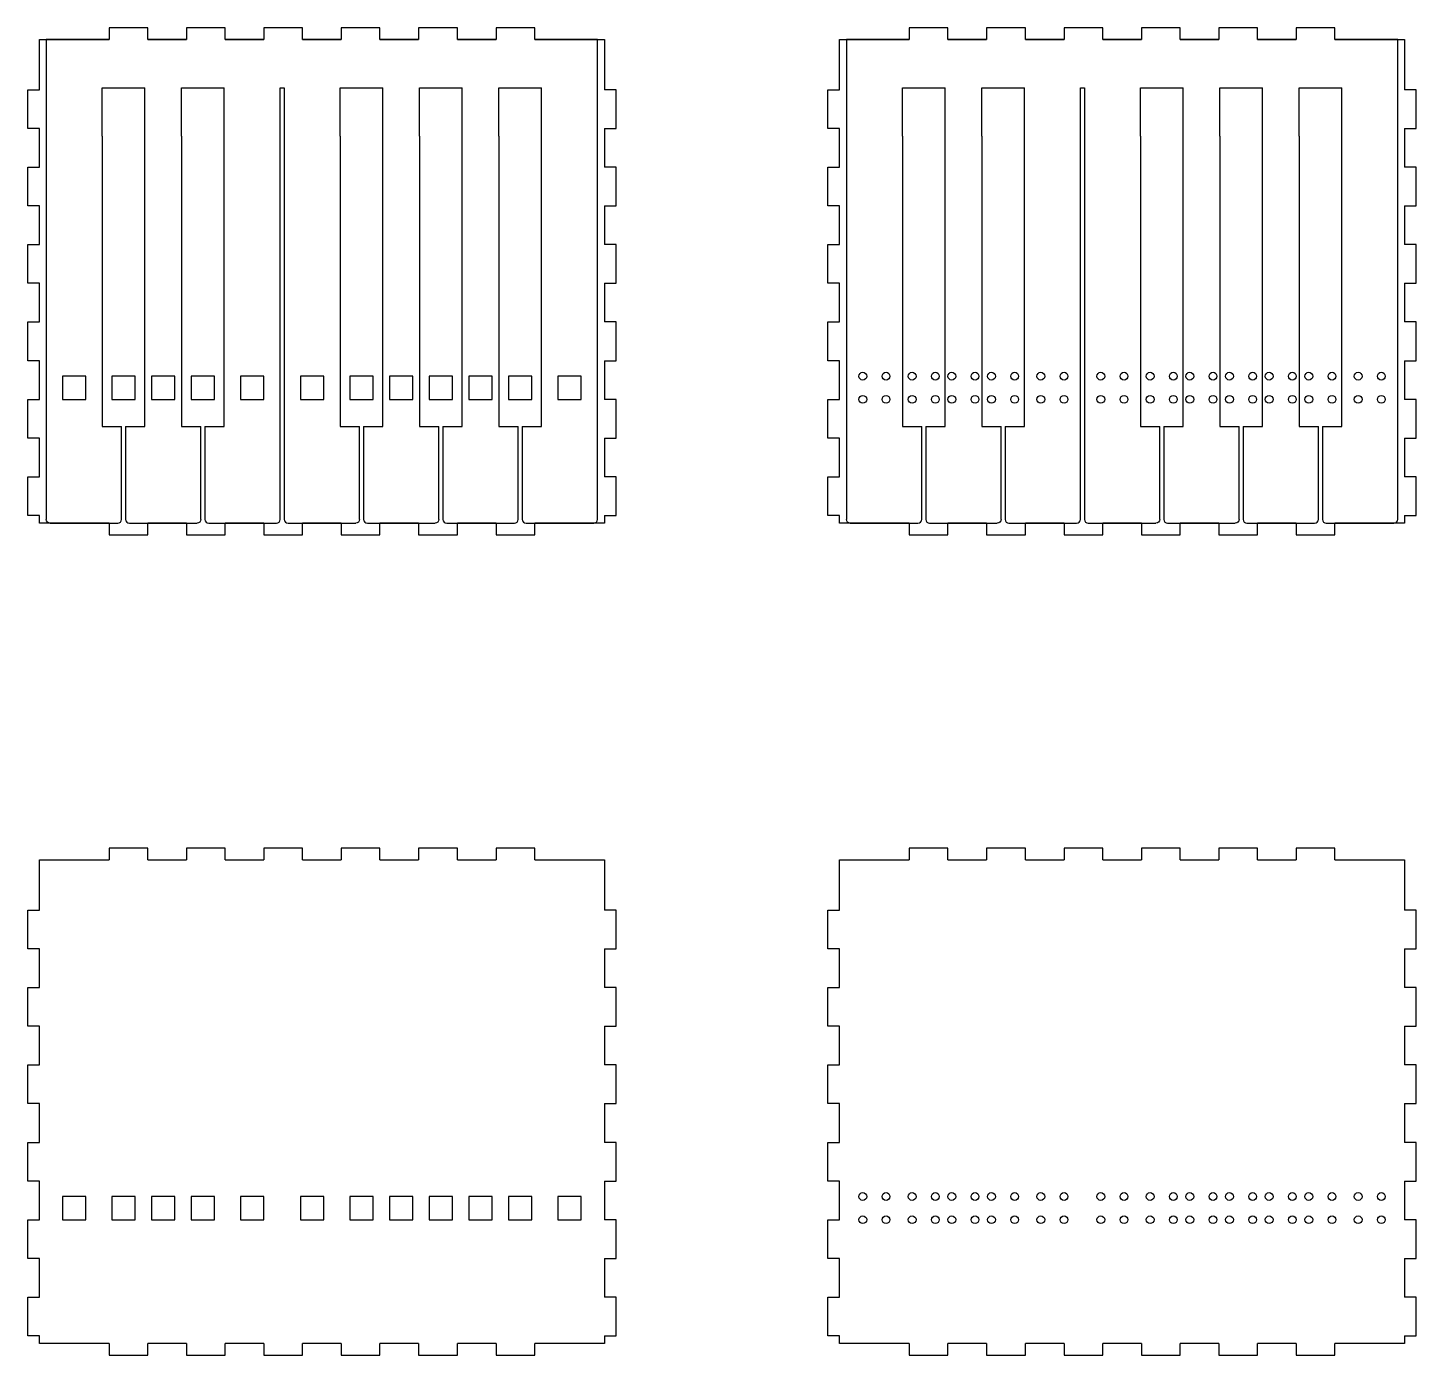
# Model space of a CAD drawing. Header units: millimetres. Extents: x 389 to 23028, y -39668 to 380.
# Drawn here: x 19573.6 to 19932.4, y -39668 to -39325.1 of the extents above; entities that cross this region are included whole.
import ezdxf

# ---------------------------------------------------------------- set-up
doc = ezdxf.new("R2010")
doc.units = ezdxf.units.MM
doc.layers.add('Corte', color=1, linetype='Continuous')
doc.layers.add('Escrita', color=5, linetype='Continuous')

msp = doc.modelspace()

# ---------------------------------------------------------------- linework, layer by layer
at = {"layer": 'Corte'}
for points in [[(19604.64, -39328.11), (19604.64, -39325.11), (19594.64, -39325.11), (19594.64, -39328.11)], [(19624.64, -39328.11), (19624.64, -39325.11), (19614.64, -39325.11), (19614.64, -39328.11)], [(19644.64, -39328.11), (19644.64, -39325.11), (19634.64, -39325.11), (19634.64, -39328.11)], [(19664.64, -39328.11), (19664.64, -39325.11), (19654.64, -39325.11), (19654.64, -39328.11)], [(19684.64, -39328.11), (19684.64, -39325.11), (19674.64, -39325.11), (19674.64, -39328.11)], [(19704.64, -39328.11), (19704.64, -39325.11), (19694.64, -39325.11), (19694.64, -39328.11)], [(19811.41, -39328.11), (19811.41, -39325.11), (19801.41, -39325.11), (19801.41, -39328.11)], [(19831.41, -39328.11), (19831.41, -39325.11), (19821.41, -39325.11), (19821.41, -39328.11)], [(19851.41, -39328.11), (19851.41, -39325.11), (19841.41, -39325.11), (19841.41, -39328.11)], [(19871.41, -39328.11), (19871.41, -39325.11), (19861.41, -39325.11), (19861.41, -39328.11)], [(19891.41, -39328.11), (19891.41, -39325.11), (19881.41, -39325.11), (19881.41, -39328.11)], [(19911.41, -39328.11), (19911.41, -39325.11), (19901.41, -39325.11), (19901.41, -39328.11)], [(19576.64, -39341.11), (19576.64, -39328.11), (19594.64, -39328.11)], [(19604.64, -39328.11), (19614.64, -39328.11)], [(19624.64, -39328.11), (19634.64, -39328.11)], [(19644.64, -39328.11), (19654.64, -39328.11)], [(19664.64, -39328.11), (19674.64, -39328.11)], [(19684.64, -39328.11), (19694.64, -39328.11)], [(19704.64, -39328.11), (19722.64, -39328.11), (19722.64, -39341.11)], [(19783.41, -39341.11), (19783.41, -39328.11), (19801.41, -39328.11)], [(19811.41, -39328.11), (19821.41, -39328.11)], [(19831.41, -39328.11), (19841.41, -39328.11)], [(19851.41, -39328.11), (19861.41, -39328.11)], [(19871.41, -39328.11), (19881.41, -39328.11)], [(19891.41, -39328.11), (19901.41, -39328.11)], [(19911.41, -39328.11), (19929.41, -39328.11), (19929.41, -39341.11)], [(19576.64, -39351.11), (19573.64, -39351.11), (19573.64, -39341.11), (19576.64, -39341.11)], [(19722.64, -39351.11), (19725.64, -39351.11), (19725.64, -39341.11), (19722.64, -39341.11)], [(19783.41, -39351.11), (19780.41, -39351.11), (19780.41, -39341.11), (19783.41, -39341.11)], [(19929.41, -39351.11), (19932.41, -39351.11), (19932.41, -39341.11), (19929.41, -39341.11)], [(19576.64, -39361.11), (19576.64, -39351.11)], [(19722.64, -39351.11), (19722.64, -39361.11)], [(19783.41, -39361.11), (19783.41, -39351.11)], [(19929.41, -39351.11), (19929.41, -39361.11)], [(19576.64, -39371.11), (19573.64, -39371.11), (19573.64, -39361.11), (19576.64, -39361.11)], [(19722.64, -39371.11), (19725.64, -39371.11), (19725.64, -39361.11), (19722.64, -39361.11)], [(19783.41, -39371.11), (19780.41, -39371.11), (19780.41, -39361.11), (19783.41, -39361.11)], [(19929.41, -39371.11), (19932.41, -39371.11), (19932.41, -39361.11), (19929.41, -39361.11)], [(19576.64, -39381.11), (19576.64, -39371.11)], [(19722.64, -39371.11), (19722.64, -39381.11)], [(19783.41, -39381.11), (19783.41, -39371.11)], [(19929.41, -39371.11), (19929.41, -39381.11)], [(19576.64, -39391.11), (19573.64, -39391.11), (19573.64, -39381.11), (19576.64, -39381.11)], [(19722.64, -39391.11), (19725.64, -39391.11), (19725.64, -39381.11), (19722.64, -39381.11)], [(19783.41, -39391.11), (19780.41, -39391.11), (19780.41, -39381.11), (19783.41, -39381.11)], [(19929.41, -39391.11), (19932.41, -39391.11), (19932.41, -39381.11), (19929.41, -39381.11)], [(19576.64, -39401.11), (19576.64, -39391.11)], [(19722.64, -39391.11), (19722.64, -39401.11)], [(19783.41, -39401.11), (19783.41, -39391.11)], [(19929.41, -39391.11), (19929.41, -39401.11)], [(19576.64, -39411.11), (19573.64, -39411.11), (19573.64, -39401.11), (19576.64, -39401.11)], [(19722.64, -39411.11), (19725.64, -39411.11), (19725.64, -39401.11), (19722.64, -39401.11)], [(19783.41, -39411.11), (19780.41, -39411.11), (19780.41, -39401.11), (19783.41, -39401.11)], [(19929.41, -39411.11), (19932.41, -39411.11), (19932.41, -39401.11), (19929.41, -39401.11)], [(19576.64, -39421.11), (19576.64, -39411.11)], [(19722.64, -39411.11), (19722.64, -39421.11)], [(19783.41, -39421.11), (19783.41, -39411.11)], [(19929.41, -39411.11), (19929.41, -39421.11)], [(19576.64, -39431.11), (19573.64, -39431.11), (19573.64, -39421.11), (19576.64, -39421.11)], [(19722.64, -39431.11), (19725.64, -39431.11), (19725.64, -39421.11), (19722.64, -39421.11)], [(19783.41, -39431.11), (19780.41, -39431.11), (19780.41, -39421.11), (19783.41, -39421.11)], [(19929.41, -39431.11), (19932.41, -39431.11), (19932.41, -39421.11), (19929.41, -39421.11)], [(19576.64, -39441.11), (19576.64, -39431.11)], [(19722.64, -39431.11), (19722.64, -39441.11)], [(19783.41, -39441.11), (19783.41, -39431.11)], [(19929.41, -39431.11), (19929.41, -39441.11)], [(19576.64, -39451.11), (19573.64, -39451.11), (19573.64, -39441.11), (19576.64, -39441.11)], [(19722.64, -39451.11), (19725.64, -39451.11), (19725.64, -39441.11), (19722.64, -39441.11)], [(19783.41, -39451.11), (19780.41, -39451.11), (19780.41, -39441.11), (19783.41, -39441.11)], [(19929.41, -39451.11), (19932.41, -39451.11), (19932.41, -39441.11), (19929.41, -39441.11)], [(19594.64, -39453.11), (19576.64, -39453.11), (19576.64, -39451.11)], [(19594.64, -39453.11), (19594.64, -39456.11), (19604.64, -39456.11), (19604.64, -39453.11)], [(19614.64, -39453.11), (19604.64, -39453.11)], [(19614.64, -39453.11), (19614.64, -39456.11), (19624.64, -39456.11), (19624.64, -39453.11)], [(19634.64, -39453.11), (19624.64, -39453.11)], [(19634.64, -39453.11), (19634.64, -39456.11), (19644.64, -39456.11), (19644.64, -39453.11)], [(19654.64, -39453.11), (19644.64, -39453.11)], [(19654.64, -39453.11), (19654.64, -39456.11), (19664.64, -39456.11), (19664.64, -39453.11)], [(19674.64, -39453.11), (19664.64, -39453.11)], [(19674.64, -39453.11), (19674.64, -39456.11), (19684.64, -39456.11), (19684.64, -39453.11)], [(19694.64, -39453.11), (19684.64, -39453.11)], [(19694.64, -39453.11), (19694.64, -39456.11), (19704.64, -39456.11), (19704.64, -39453.11)], [(19722.64, -39451.11), (19722.64, -39453.11), (19704.64, -39453.11)], [(19801.41, -39453.11), (19783.41, -39453.11), (19783.41, -39451.11)], [(19801.41, -39453.11), (19801.41, -39456.11), (19811.41, -39456.11), (19811.41, -39453.11)], [(19821.41, -39453.11), (19811.41, -39453.11)], [(19821.41, -39453.11), (19821.41, -39456.11), (19831.41, -39456.11), (19831.41, -39453.11)], [(19841.41, -39453.11), (19831.41, -39453.11)], [(19841.41, -39453.11), (19841.41, -39456.11), (19851.41, -39456.11), (19851.41, -39453.11)], [(19861.41, -39453.11), (19851.41, -39453.11)], [(19861.41, -39453.11), (19861.41, -39456.11), (19871.41, -39456.11), (19871.41, -39453.11)], [(19881.41, -39453.11), (19871.41, -39453.11)], [(19881.41, -39453.11), (19881.41, -39456.11), (19891.41, -39456.11), (19891.41, -39453.11)], [(19901.41, -39453.11), (19891.41, -39453.11)], [(19901.41, -39453.11), (19901.41, -39456.11), (19911.41, -39456.11), (19911.41, -39453.11)], [(19929.41, -39451.11), (19929.41, -39453.11), (19911.41, -39453.11)], [(19576.64, -39553.03), (19576.64, -39540.03), (19594.64, -39540.03)], [(19604.64, -39540.03), (19604.64, -39537.03), (19594.64, -39537.03), (19594.64, -39540.03)], [(19604.64, -39540.03), (19614.64, -39540.03)], [(19624.64, -39540.03), (19624.64, -39537.03), (19614.64, -39537.03), (19614.64, -39540.03)], [(19624.64, -39540.03), (19634.64, -39540.03)], [(19644.64, -39540.03), (19644.64, -39537.03), (19634.64, -39537.03), (19634.64, -39540.03)], [(19644.64, -39540.03), (19654.64, -39540.03)], [(19664.64, -39540.03), (19664.64, -39537.03), (19654.64, -39537.03), (19654.64, -39540.03)], [(19664.64, -39540.03), (19674.64, -39540.03)], [(19684.64, -39540.03), (19684.64, -39537.03), (19674.64, -39537.03), (19674.64, -39540.03)], [(19684.64, -39540.03), (19694.64, -39540.03)], [(19704.64, -39540.03), (19704.64, -39537.03), (19694.64, -39537.03), (19694.64, -39540.03)], [(19704.64, -39540.03), (19722.64, -39540.03), (19722.64, -39553.03)], [(19783.41, -39553.03), (19783.41, -39540.03), (19801.41, -39540.03)], [(19811.41, -39540.03), (19811.41, -39537.03), (19801.41, -39537.03), (19801.41, -39540.03)], [(19811.41, -39540.03), (19821.41, -39540.03)], [(19831.41, -39540.03), (19831.41, -39537.03), (19821.41, -39537.03), (19821.41, -39540.03)], [(19831.41, -39540.03), (19841.41, -39540.03)], [(19851.41, -39540.03), (19851.41, -39537.03), (19841.41, -39537.03), (19841.41, -39540.03)], [(19851.41, -39540.03), (19861.41, -39540.03)], [(19871.41, -39540.03), (19871.41, -39537.03), (19861.41, -39537.03), (19861.41, -39540.03)], [(19871.41, -39540.03), (19881.41, -39540.03)], [(19891.41, -39540.03), (19891.41, -39537.03), (19881.41, -39537.03), (19881.41, -39540.03)], [(19891.41, -39540.03), (19901.41, -39540.03)], [(19911.41, -39540.03), (19911.41, -39537.03), (19901.41, -39537.03), (19901.41, -39540.03)], [(19911.41, -39540.03), (19929.41, -39540.03), (19929.41, -39553.03)], [(19576.64, -39563.03), (19573.64, -39563.03), (19573.64, -39553.03), (19576.64, -39553.03)], [(19722.64, -39563.03), (19725.64, -39563.03), (19725.64, -39553.03), (19722.64, -39553.03)], [(19783.41, -39563.03), (19780.41, -39563.03), (19780.41, -39553.03), (19783.41, -39553.03)], [(19929.41, -39563.03), (19932.41, -39563.03), (19932.41, -39553.03), (19929.41, -39553.03)], [(19576.64, -39573.03), (19576.64, -39563.03)], [(19722.64, -39563.03), (19722.64, -39573.03)], [(19783.41, -39573.03), (19783.41, -39563.03)], [(19929.41, -39563.03), (19929.41, -39573.03)], [(19576.64, -39583.03), (19573.64, -39583.03), (19573.64, -39573.03), (19576.64, -39573.03)], [(19722.64, -39583.03), (19725.64, -39583.03), (19725.64, -39573.03), (19722.64, -39573.03)], [(19783.41, -39583.03), (19780.41, -39583.03), (19780.41, -39573.03), (19783.41, -39573.03)], [(19929.41, -39583.03), (19932.41, -39583.03), (19932.41, -39573.03), (19929.41, -39573.03)], [(19576.64, -39593.03), (19576.64, -39583.03)], [(19722.64, -39583.03), (19722.64, -39593.03)], [(19783.41, -39593.03), (19783.41, -39583.03)], [(19929.41, -39583.03), (19929.41, -39593.03)], [(19576.64, -39603.03), (19573.64, -39603.03), (19573.64, -39593.03), (19576.64, -39593.03)], [(19722.64, -39603.03), (19725.64, -39603.03), (19725.64, -39593.03), (19722.64, -39593.03)], [(19783.41, -39603.03), (19780.41, -39603.03), (19780.41, -39593.03), (19783.41, -39593.03)], [(19929.41, -39603.03), (19932.41, -39603.03), (19932.41, -39593.03), (19929.41, -39593.03)], [(19576.64, -39613.03), (19576.64, -39603.03)], [(19722.64, -39603.03), (19722.64, -39613.03)], [(19783.41, -39613.03), (19783.41, -39603.03)], [(19929.41, -39603.03), (19929.41, -39613.03)], [(19576.64, -39623.03), (19573.64, -39623.03), (19573.64, -39613.03), (19576.64, -39613.03)], [(19722.64, -39623.03), (19725.64, -39623.03), (19725.64, -39613.03), (19722.64, -39613.03)], [(19783.41, -39623.03), (19780.41, -39623.03), (19780.41, -39613.03), (19783.41, -39613.03)], [(19929.41, -39623.03), (19932.41, -39623.03), (19932.41, -39613.03), (19929.41, -39613.03)], [(19576.64, -39633.03), (19576.64, -39623.03)], [(19722.64, -39623.03), (19722.64, -39633.03)], [(19783.41, -39633.03), (19783.41, -39623.03)], [(19929.41, -39623.03), (19929.41, -39633.03)], [(19576.64, -39643.03), (19573.64, -39643.03), (19573.64, -39633.03), (19576.64, -39633.03)], [(19722.64, -39643.03), (19725.64, -39643.03), (19725.64, -39633.03), (19722.64, -39633.03)], [(19783.41, -39643.03), (19780.41, -39643.03), (19780.41, -39633.03), (19783.41, -39633.03)], [(19929.41, -39643.03), (19932.41, -39643.03), (19932.41, -39633.03), (19929.41, -39633.03)], [(19576.64, -39653.03), (19576.64, -39643.03)], [(19722.64, -39643.03), (19722.64, -39653.03)], [(19783.41, -39653.03), (19783.41, -39643.03)], [(19929.41, -39643.03), (19929.41, -39653.03)], [(19576.64, -39663.03), (19573.64, -39663.03), (19573.64, -39653.03), (19576.64, -39653.03)], [(19722.64, -39663.03), (19725.64, -39663.03), (19725.64, -39653.03), (19722.64, -39653.03)], [(19783.41, -39663.03), (19780.41, -39663.03), (19780.41, -39653.03), (19783.41, -39653.03)], [(19929.41, -39663.03), (19932.41, -39663.03), (19932.41, -39653.03), (19929.41, -39653.03)], [(19594.64, -39665.03), (19576.64, -39665.03), (19576.64, -39663.03)], [(19594.64, -39665.03), (19594.64, -39668.03), (19604.64, -39668.03), (19604.64, -39665.03)], [(19614.64, -39665.03), (19604.64, -39665.03)], [(19614.64, -39665.03), (19614.64, -39668.03), (19624.64, -39668.03), (19624.64, -39665.03)], [(19634.64, -39665.03), (19624.64, -39665.03)], [(19634.64, -39665.03), (19634.64, -39668.03), (19644.64, -39668.03), (19644.64, -39665.03)], [(19654.64, -39665.03), (19644.64, -39665.03)], [(19654.64, -39665.03), (19654.64, -39668.03), (19664.64, -39668.03), (19664.64, -39665.03)], [(19674.64, -39665.03), (19664.64, -39665.03)], [(19674.64, -39665.03), (19674.64, -39668.03), (19684.64, -39668.03), (19684.64, -39665.03)], [(19694.64, -39665.03), (19684.64, -39665.03)], [(19694.64, -39665.03), (19694.64, -39668.03), (19704.64, -39668.03), (19704.64, -39665.03)], [(19722.64, -39663.03), (19722.64, -39665.03), (19704.64, -39665.03)], [(19801.41, -39665.03), (19783.41, -39665.03), (19783.41, -39663.03)], [(19801.41, -39665.03), (19801.41, -39668.03), (19811.41, -39668.03), (19811.41, -39665.03)], [(19821.41, -39665.03), (19811.41, -39665.03)], [(19821.41, -39665.03), (19821.41, -39668.03), (19831.41, -39668.03), (19831.41, -39665.03)], [(19841.41, -39665.03), (19831.41, -39665.03)], [(19841.41, -39665.03), (19841.41, -39668.03), (19851.41, -39668.03), (19851.41, -39665.03)], [(19861.41, -39665.03), (19851.41, -39665.03)], [(19861.41, -39665.03), (19861.41, -39668.03), (19871.41, -39668.03), (19871.41, -39665.03)], [(19881.41, -39665.03), (19871.41, -39665.03)], [(19881.41, -39665.03), (19881.41, -39668.03), (19891.41, -39668.03), (19891.41, -39665.03)], [(19901.41, -39665.03), (19891.41, -39665.03)], [(19901.41, -39665.03), (19901.41, -39668.03), (19911.41, -39668.03), (19911.41, -39665.03)], [(19929.41, -39663.03), (19929.41, -39665.03), (19911.41, -39665.03)]]:
    msp.add_lwpolyline(points, dxfattribs=at)
for points in [[(19582.64, -39421.11), (19588.64, -39421.11), (19588.64, -39415.11), (19582.64, -39415.11)], [(19595.39, -39421.11), (19601.39, -39421.11), (19601.39, -39415.11), (19595.39, -39415.11)], [(19605.64, -39421.11), (19611.64, -39421.11), (19611.64, -39415.11), (19605.64, -39415.11)], [(19615.89, -39421.11), (19621.89, -39421.11), (19621.89, -39415.11), (19615.89, -39415.11)], [(19628.64, -39421.11), (19634.64, -39421.11), (19634.64, -39415.11), (19628.64, -39415.11)], [(19644.14, -39421.11), (19650.14, -39421.11), (19650.14, -39415.11), (19644.14, -39415.11)], [(19656.89, -39421.11), (19662.89, -39421.11), (19662.89, -39415.11), (19656.89, -39415.11)], [(19667.14, -39421.11), (19673.14, -39421.11), (19673.14, -39415.11), (19667.14, -39415.11)], [(19677.39, -39421.11), (19683.39, -39421.11), (19683.39, -39415.11), (19677.39, -39415.11)], [(19687.64, -39421.11), (19693.64, -39421.11), (19693.64, -39415.11), (19687.64, -39415.11)], [(19697.89, -39421.11), (19703.89, -39421.11), (19703.89, -39415.11), (19697.89, -39415.11)], [(19710.64, -39421.11), (19716.64, -39421.11), (19716.64, -39415.11), (19710.64, -39415.11)], [(19582.64, -39633.03), (19588.64, -39633.03), (19588.64, -39627.03), (19582.64, -39627.03)], [(19595.39, -39633.03), (19601.39, -39633.03), (19601.39, -39627.03), (19595.39, -39627.03)], [(19605.64, -39633.03), (19611.64, -39633.03), (19611.64, -39627.03), (19605.64, -39627.03)], [(19615.89, -39633.03), (19621.89, -39633.03), (19621.89, -39627.03), (19615.89, -39627.03)], [(19628.64, -39633.03), (19634.64, -39633.03), (19634.64, -39627.03), (19628.64, -39627.03)], [(19644.14, -39633.03), (19650.14, -39633.03), (19650.14, -39627.03), (19644.14, -39627.03)], [(19656.89, -39633.03), (19662.89, -39633.03), (19662.89, -39627.03), (19656.89, -39627.03)], [(19667.14, -39633.03), (19673.14, -39633.03), (19673.14, -39627.03), (19667.14, -39627.03)], [(19677.39, -39633.03), (19683.39, -39633.03), (19683.39, -39627.03), (19677.39, -39627.03)], [(19687.64, -39633.03), (19693.64, -39633.03), (19693.64, -39627.03), (19687.64, -39627.03)], [(19697.89, -39633.03), (19703.89, -39633.03), (19703.89, -39627.03), (19697.89, -39627.03)], [(19710.64, -39633.03), (19716.64, -39633.03), (19716.64, -39627.03), (19710.64, -39627.03)]]:
    msp.add_lwpolyline(points, close=True, dxfattribs=at)
for centre in [(19789.41, -39415.11), (19795.41, -39415.11), (19802.16, -39415.11), (19808.16, -39415.11), (19812.41, -39415.11), (19818.41, -39415.11), (19822.66, -39415.11), (19828.66, -39415.11), (19835.41, -39415.11), (19841.41, -39415.11), (19850.91, -39415.11), (19856.91, -39415.11), (19863.66, -39415.11), (19869.66, -39415.11), (19873.91, -39415.11), (19879.91, -39415.11), (19884.16, -39415.11), (19890.16, -39415.11), (19894.41, -39415.11), (19900.41, -39415.11), (19904.66, -39415.11), (19910.66, -39415.11), (19917.41, -39415.11), (19923.41, -39415.11), (19789.41, -39421.11), (19795.41, -39421.11), (19802.16, -39421.11), (19808.16, -39421.11), (19812.41, -39421.11), (19818.41, -39421.11), (19822.66, -39421.11), (19828.66, -39421.11), (19835.41, -39421.11), (19841.41, -39421.11), (19850.91, -39421.11), (19856.91, -39421.11), (19863.66, -39421.11), (19869.66, -39421.11), (19873.91, -39421.11), (19879.91, -39421.11), (19884.16, -39421.11), (19890.16, -39421.11), (19894.41, -39421.11), (19900.41, -39421.11), (19904.66, -39421.11), (19910.66, -39421.11), (19917.41, -39421.11), (19923.41, -39421.11), (19789.41, -39627.03), (19795.41, -39627.03), (19802.16, -39627.03), (19808.16, -39627.03), (19812.41, -39627.03), (19818.41, -39627.03), (19822.66, -39627.03), (19828.66, -39627.03), (19835.41, -39627.03), (19841.41, -39627.03), (19850.91, -39627.03), (19856.91, -39627.03), (19863.66, -39627.03), (19869.66, -39627.03), (19873.91, -39627.03), (19879.91, -39627.03), (19884.16, -39627.03), (19890.16, -39627.03), (19894.41, -39627.03), (19900.41, -39627.03), (19904.66, -39627.03), (19910.66, -39627.03), (19917.41, -39627.03), (19923.41, -39627.03), (19789.41, -39633.03), (19795.41, -39633.03), (19802.16, -39633.03), (19808.16, -39633.03), (19812.41, -39633.03), (19818.41, -39633.03), (19822.66, -39633.03), (19828.66, -39633.03), (19835.41, -39633.03), (19841.41, -39633.03), (19850.91, -39633.03), (19856.91, -39633.03), (19863.66, -39633.03), (19869.66, -39633.03), (19873.91, -39633.03), (19879.91, -39633.03), (19884.16, -39633.03), (19890.16, -39633.03), (19894.41, -39633.03), (19900.41, -39633.03), (19904.66, -39633.03), (19910.66, -39633.03), (19917.41, -39633.03), (19923.41, -39633.03)]:
    msp.add_circle(centre, 1, dxfattribs=at)
at = {"layer": 'Escrita'}
for p, q in [((19604.64, -39325.11), (19594.64, -39325.11)), ((19594.64, -39325.11), (19594.64, -39328.11)), ((19604.64, -39328.11), (19604.64, -39325.11)), ((19624.64, -39325.11), (19614.64, -39325.11)), ((19614.64, -39325.11), (19614.64, -39328.11)), ((19624.64, -39328.11), (19624.64, -39325.11)), ((19644.64, -39325.11), (19634.64, -39325.11)), ((19634.64, -39325.11), (19634.64, -39328.11)), ((19644.64, -39328.11), (19644.64, -39325.11)), ((19664.64, -39325.11), (19654.64, -39325.11)), ((19654.64, -39325.11), (19654.64, -39328.11)), ((19664.64, -39328.11), (19664.64, -39325.11)), ((19684.64, -39325.11), (19674.64, -39325.11)), ((19674.64, -39325.11), (19674.64, -39328.11)), ((19684.64, -39328.11), (19684.64, -39325.11)), ((19704.64, -39325.11), (19694.64, -39325.11)), ((19694.64, -39325.11), (19694.64, -39328.11)), ((19704.64, -39328.11), (19704.64, -39325.11)), ((19811.41, -39325.11), (19801.41, -39325.11)), ((19801.41, -39325.11), (19801.41, -39328.11)), ((19811.41, -39328.11), (19811.41, -39325.11)), ((19831.41, -39325.11), (19821.41, -39325.11)), ((19821.41, -39325.11), (19821.41, -39328.11)), ((19831.41, -39328.11), (19831.41, -39325.11)), ((19851.41, -39325.11), (19841.41, -39325.11)), ((19841.41, -39325.11), (19841.41, -39328.11)), ((19851.41, -39328.11), (19851.41, -39325.11)), ((19871.41, -39325.11), (19861.41, -39325.11)), ((19861.41, -39325.11), (19861.41, -39328.11)), ((19871.41, -39328.11), (19871.41, -39325.11)), ((19891.41, -39325.11), (19881.41, -39325.11)), ((19881.41, -39325.11), (19881.41, -39328.11)), ((19891.41, -39328.11), (19891.41, -39325.11)), ((19911.41, -39325.11), (19901.41, -39325.11)), ((19901.41, -39325.11), (19901.41, -39328.11)), ((19911.41, -39328.11), (19911.41, -39325.11)), ((19594.64, -39328.11), (19578.39, -39328.11)), ((19578.39, -39328.11), (19578.39, -39452.11)), ((19614.64, -39328.11), (19604.64, -39328.11)), ((19634.64, -39328.11), (19624.64, -39328.11)), ((19654.64, -39328.11), (19644.64, -39328.11)), ((19674.64, -39328.11), (19664.64, -39328.11)), ((19694.64, -39328.11), (19684.64, -39328.11)), ((19720.89, -39328.11), (19704.64, -39328.11)), ((19720.89, -39452.11), (19720.89, -39328.11)), ((19801.41, -39328.11), (19785.16, -39328.11)), ((19785.16, -39328.11), (19785.16, -39452.11)), ((19821.41, -39328.11), (19811.41, -39328.11)), ((19841.41, -39328.11), (19831.41, -39328.11)), ((19861.41, -39328.11), (19851.41, -39328.11)), ((19881.41, -39328.11), (19871.41, -39328.11)), ((19901.41, -39328.11), (19891.41, -39328.11)), ((19927.66, -39328.11), (19911.41, -39328.11)), ((19927.66, -39452.11), (19927.66, -39328.11)), ((19592.89, -39353.11), (19592.89, -39340.61)), ((19592.89, -39340.61), (19603.89, -39340.61)), ((19603.89, -39353.11), (19603.89, -39340.61)), ((19613.39, -39353.11), (19613.39, -39340.61)), ((19613.39, -39340.61), (19624.39, -39340.61)), ((19624.39, -39353.11), (19624.39, -39340.61)), ((19638.89, -39452.11), (19638.89, -39340.61)), ((19638.89, -39340.61), (19639.89, -39340.61)), ((19639.89, -39340.61), (19639.89, -39452.11)), ((19654.39, -39353.11), (19654.39, -39340.61)), ((19654.39, -39340.61), (19665.39, -39340.61)), ((19665.39, -39353.11), (19665.39, -39340.61)), ((19674.89, -39353.11), (19674.89, -39340.61)), ((19674.89, -39340.61), (19685.89, -39340.61)), ((19685.89, -39353.11), (19685.89, -39340.61)), ((19695.39, -39353.11), (19695.39, -39340.61)), ((19695.39, -39340.61), (19706.39, -39340.61)), ((19706.39, -39353.11), (19706.39, -39340.61)), ((19799.66, -39353.11), (19799.66, -39340.61)), ((19799.66, -39340.61), (19810.66, -39340.61)), ((19810.66, -39353.11), (19810.66, -39340.61)), ((19820.16, -39353.11), (19820.16, -39340.61)), ((19820.16, -39340.61), (19831.16, -39340.61)), ((19831.16, -39353.11), (19831.16, -39340.61)), ((19845.66, -39452.11), (19845.66, -39340.61)), ((19845.66, -39340.61), (19846.66, -39340.61)), ((19846.66, -39340.61), (19846.66, -39452.11)), ((19861.16, -39353.11), (19861.16, -39340.61)), ((19861.16, -39340.61), (19872.16, -39340.61)), ((19872.16, -39353.11), (19872.16, -39340.61)), ((19881.66, -39353.11), (19881.66, -39340.61)), ((19881.66, -39340.61), (19892.66, -39340.61)), ((19892.66, -39353.11), (19892.66, -39340.61)), ((19902.16, -39353.11), (19902.16, -39340.61)), ((19902.16, -39340.61), (19913.16, -39340.61)), ((19913.16, -39353.11), (19913.16, -39340.61)), ((19592.89, -39353.11), (19592.89, -39428.11)), ((19603.89, -39428.11), (19603.89, -39353.11)), ((19613.39, -39353.11), (19613.39, -39428.11)), ((19624.39, -39428.11), (19624.39, -39353.11)), ((19654.39, -39353.11), (19654.39, -39428.11)), ((19665.39, -39428.11), (19665.39, -39353.11)), ((19674.89, -39353.11), (19674.89, -39428.11)), ((19685.89, -39428.11), (19685.89, -39353.11)), ((19695.39, -39353.11), (19695.39, -39428.11)), ((19706.39, -39428.11), (19706.39, -39353.11)), ((19799.66, -39353.11), (19799.66, -39428.11)), ((19810.66, -39428.11), (19810.66, -39353.11)), ((19820.16, -39353.11), (19820.16, -39428.11)), ((19831.16, -39428.11), (19831.16, -39353.11)), ((19861.16, -39353.11), (19861.16, -39428.11)), ((19872.16, -39428.11), (19872.16, -39353.11)), ((19881.66, -39353.11), (19881.66, -39428.11)), ((19892.66, -39428.11), (19892.66, -39353.11)), ((19902.16, -39353.11), (19902.16, -39428.11)), ((19913.16, -39428.11), (19913.16, -39353.11)), ((19592.89, -39428.11), (19597.89, -39428.11)), ((19597.89, -39452.11), (19597.89, -39428.11)), ((19598.89, -39428.11), (19598.89, -39452.11)), ((19598.89, -39428.11), (19603.89, -39428.11)), ((19613.39, -39428.11), (19618.39, -39428.11)), ((19618.39, -39452.11), (19618.39, -39428.11)), ((19619.39, -39428.11), (19619.39, -39452.11)), ((19619.39, -39428.11), (19624.39, -39428.11)), ((19654.39, -39428.11), (19659.39, -39428.11)), ((19659.39, -39452.11), (19659.39, -39428.11)), ((19660.39, -39428.11), (19660.39, -39452.11)), ((19660.39, -39428.11), (19665.39, -39428.11)), ((19674.89, -39428.11), (19679.89, -39428.11)), ((19679.89, -39452.11), (19679.89, -39428.11)), ((19680.89, -39428.11), (19680.89, -39452.11)), ((19680.89, -39428.11), (19685.89, -39428.11)), ((19695.39, -39428.11), (19700.39, -39428.11)), ((19700.39, -39452.11), (19700.39, -39428.11)), ((19701.39, -39428.11), (19701.39, -39452.11)), ((19701.39, -39428.11), (19706.39, -39428.11)), ((19799.66, -39428.11), (19804.66, -39428.11)), ((19804.66, -39452.11), (19804.66, -39428.11)), ((19805.66, -39428.11), (19805.66, -39452.11)), ((19805.66, -39428.11), (19810.66, -39428.11)), ((19820.16, -39428.11), (19825.16, -39428.11)), ((19825.16, -39452.11), (19825.16, -39428.11)), ((19826.16, -39428.11), (19826.16, -39452.11)), ((19826.16, -39428.11), (19831.16, -39428.11)), ((19861.16, -39428.11), (19866.16, -39428.11)), ((19866.16, -39452.11), (19866.16, -39428.11)), ((19867.16, -39428.11), (19867.16, -39452.11)), ((19867.16, -39428.11), (19872.16, -39428.11)), ((19881.66, -39428.11), (19886.66, -39428.11)), ((19886.66, -39452.11), (19886.66, -39428.11)), ((19887.66, -39428.11), (19887.66, -39452.11)), ((19887.66, -39428.11), (19892.66, -39428.11)), ((19902.16, -39428.11), (19907.16, -39428.11)), ((19907.16, -39452.11), (19907.16, -39428.11)), ((19908.16, -39428.11), (19908.16, -39452.11)), ((19908.16, -39428.11), (19913.16, -39428.11)), ((19579.39, -39453.11), (19596.89, -39453.11)), ((19599.89, -39453.11), (19617.39, -39453.11)), ((19620.39, -39453.11), (19637.89, -39453.11)), ((19640.89, -39453.11), (19658.39, -39453.11)), ((19661.39, -39453.11), (19678.89, -39453.11)), ((19681.89, -39453.11), (19699.39, -39453.11)), ((19702.39, -39453.11), (19719.89, -39453.11)), ((19786.16, -39453.11), (19803.66, -39453.11)), ((19806.66, -39453.11), (19824.16, -39453.11)), ((19827.16, -39453.11), (19844.66, -39453.11)), ((19847.66, -39453.11), (19865.16, -39453.11)), ((19868.16, -39453.11), (19885.66, -39453.11)), ((19888.66, -39453.11), (19906.16, -39453.11)), ((19909.16, -39453.11), (19926.66, -39453.11))]:
    msp.add_line(p, q, dxfattribs=at)
for points in [[(19579.39, -39453.11), (19578.92, -39453.11), (19578.39, -39452.58), (19578.39, -39452.11)], [(19596.89, -39453.11), (19597.36, -39453.11), (19597.89, -39452.58), (19597.89, -39452.11)], [(19598.89, -39452.11), (19598.89, -39452.58), (19599.42, -39453.11), (19599.89, -39453.11)], [(19618.39, -39452.11), (19618.39, -39452.58), (19617.86, -39453.11), (19617.39, -39453.11)], [(19619.39, -39452.11), (19619.39, -39452.58), (19619.92, -39453.11), (19620.39, -39453.11)], [(19637.89, -39453.11), (19638.36, -39453.11), (19638.89, -39452.58), (19638.89, -39452.11)], [(19639.89, -39452.11), (19639.89, -39452.58), (19640.42, -39453.11), (19640.89, -39453.11)], [(19659.39, -39452.11), (19659.39, -39452.58), (19658.86, -39453.11), (19658.39, -39453.11)], [(19660.39, -39452.11), (19660.39, -39452.58), (19660.92, -39453.11), (19661.39, -39453.11)], [(19679.89, -39452.11), (19679.89, -39452.58), (19679.36, -39453.11), (19678.89, -39453.11)], [(19680.89, -39452.11), (19680.89, -39452.58), (19681.42, -39453.11), (19681.89, -39453.11)], [(19699.39, -39453.11), (19699.86, -39453.11), (19700.39, -39452.58), (19700.39, -39452.11)], [(19701.39, -39452.11), (19701.39, -39452.58), (19701.92, -39453.11), (19702.39, -39453.11)], [(19719.89, -39453.11), (19720.36, -39453.11), (19720.89, -39452.58), (19720.89, -39452.11)], [(19786.16, -39453.11), (19785.69, -39453.11), (19785.16, -39452.58), (19785.16, -39452.11)], [(19803.66, -39453.11), (19804.14, -39453.11), (19804.66, -39452.58), (19804.66, -39452.11)], [(19805.66, -39452.11), (19805.66, -39452.58), (19806.19, -39453.11), (19806.66, -39453.11)], [(19825.16, -39452.11), (19825.16, -39452.58), (19824.64, -39453.11), (19824.16, -39453.11)], [(19826.16, -39452.11), (19826.16, -39452.58), (19826.69, -39453.11), (19827.16, -39453.11)], [(19844.66, -39453.11), (19845.14, -39453.11), (19845.66, -39452.58), (19845.66, -39452.11)], [(19846.66, -39452.11), (19846.66, -39452.58), (19847.19, -39453.11), (19847.66, -39453.11)], [(19866.16, -39452.11), (19866.16, -39452.58), (19865.64, -39453.11), (19865.16, -39453.11)], [(19867.16, -39452.11), (19867.16, -39452.58), (19867.69, -39453.11), (19868.16, -39453.11)], [(19886.66, -39452.11), (19886.66, -39452.58), (19886.14, -39453.11), (19885.66, -39453.11)], [(19887.66, -39452.11), (19887.66, -39452.58), (19888.19, -39453.11), (19888.66, -39453.11)], [(19906.16, -39453.11), (19906.64, -39453.11), (19907.16, -39452.58), (19907.16, -39452.11)], [(19908.16, -39452.11), (19908.16, -39452.58), (19908.69, -39453.11), (19909.16, -39453.11)], [(19926.66, -39453.11), (19927.14, -39453.11), (19927.66, -39452.58), (19927.66, -39452.11)]]:
    msp.add_open_spline(points, degree=3, dxfattribs=at)

doc.saveas('drawing.dxf')
